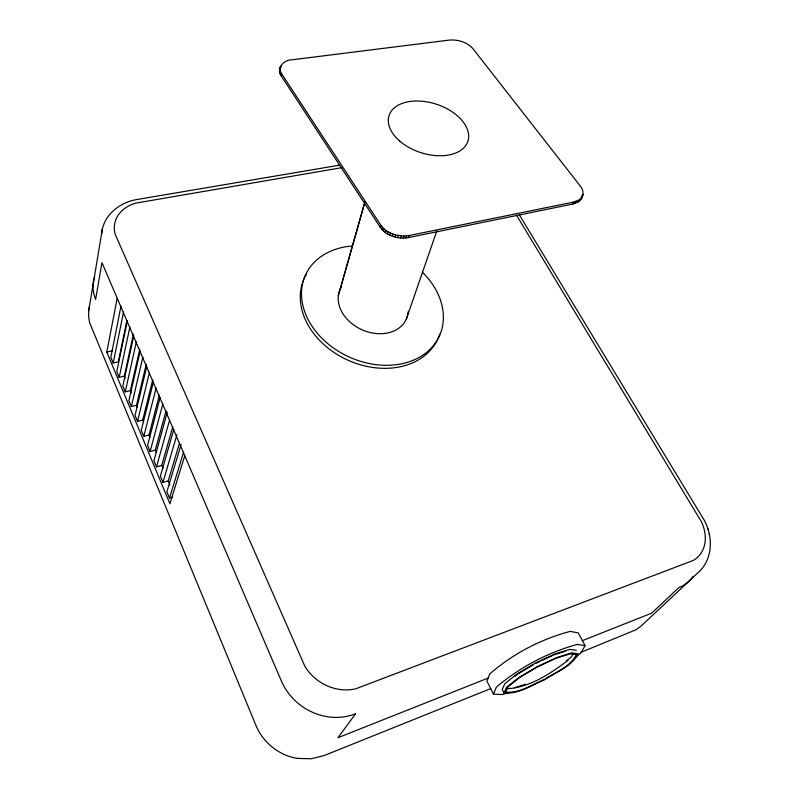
<?xml version="1.0" encoding="UTF-8"?>
<svg xmlns="http://www.w3.org/2000/svg" width="799" height="799" viewBox="0 0 799 799"><rect width="100%" height="100%" fill="white"/><g stroke="black" fill="none" stroke-linecap="round" stroke-linejoin="round"><path stroke-width="1.2" d="M339.465 165.173L137.168 199.49C121.468 201.917 106.247 212.714 102.422 228.724L88.699 310.801L88.639 316.764L89.628 322.676L255.91 725.332C262.981 742.561 279.211 755.694 297.707 758.431M580.983 199.351C583.999 195.346 583.61 189.772 580.324 186.087L473.018 48.779C467.215 42.047 457.687 39.291 449.028 40.13L292.025 59.805C283.965 59.506 276.094 68.315 281.168 75.825L380.304 227.395C386.506 236.065 398.331 239.42 408.539 237.553L572.993 204.005L578.606 201.738L581.722 197.942M582.251 194.826L582.151 196.424L583.02 194.467M279.59 71.111L280.169 67.506M88.699 310.801L89.508 305.987M101.583 233.688L102.422 228.724M184.759 455.75L169.907 503.73L106.796 352.039L117.203 298.227M121.009 306.117L110.841 357.293L113.208 362.986L118.312 361.827L126.871 320.589M280.649 66.087L280.229 68.205L281.028 66.876M279.76 72.639L280.01 68.994M280.279 74.177L280.189 70.522M281.168 75.825L281.598 73.708L280.699 72.07M113.208 362.986L123.535 312.01M127.351 320.888L116.794 371.575L119.191 377.338L124.304 376.139L133.453 334.102M119.191 377.338L129.907 326.851M133.763 335.84L122.816 386.027L125.243 391.85L130.367 390.621L139.785 349.243M125.243 391.85L136.339 341.922M140.234 351.011L128.899 400.629L131.356 406.511L136.499 405.253L146.257 364.304M131.356 406.511L142.851 357.113M146.796 366.312L135.051 415.39L137.538 421.353L142.701 420.054L152.799 379.545M137.538 421.353L149.443 372.474M153.438 381.782L141.273 430.321L143.79 436.344L148.974 435.016L159.351 395.215M143.79 436.344L156.105 388.084M160.14 397.502L147.575 445.423L150.112 451.515L155.306 450.137L166.042 410.806M150.112 451.515L162.856 403.815M167.271 412.164L153.937 460.693L156.504 466.846L161.718 465.437L172.814 426.586M156.504 466.846L169.688 419.735M338.317 295.72L364.853 202.137M340.364 288.679L364.853 202.217M173.802 429.433L160.369 476.134L162.966 482.366L168.199 480.918L179.585 442.806M162.966 482.366L176.929 434.716M181.123 444.484L166.881 491.755L169.508 498.047L172.654 497.158M380.304 227.395L380.923 225.318L281.598 73.708M381.742 229.293L382.361 227.216L380.923 225.318M383.39 230.971L384.019 228.904L382.361 227.216M169.508 498.047L183.57 452.214M385.308 232.529L385.937 230.462L384.019 228.904M387.465 233.937L388.104 231.87L385.937 230.462M389.832 235.176L390.481 233.108L388.104 231.87M392.369 236.214L393.008 234.147L390.481 233.108M395.016 237.033L395.665 234.976L403.855 236.045L409.208 235.505L573.852 202.047L579.475 199.78L582.591 195.985M397.732 237.633L398.381 235.575M400.479 237.992L401.128 235.935M403.195 238.102L403.855 236.045M405.832 237.962L406.501 235.905M408.539 237.553L409.208 235.505M406.361 318.941L436.833 230.881M508.444 692.603L502.671 694.501L493.452 694.131L496.409 687.14C519.74 667.245 547.695 652.633 577.208 644.413L585.098 645.662L580.653 653.242L575.949 656.898M572.993 204.005L573.852 202.047M575.17 203.425L576.039 201.468M577.008 202.676L577.877 200.719M578.606 201.738L579.475 199.78M579.934 200.619L580.803 198.661M503.999 692.973L506.536 687.31L518.631 677.672L537.108 666.706L556.663 657.567L571.694 652.853L578.156 653.742C571.615 666.746 556.274 671.849 544.858 679.619C531.774 684.903 518.721 694.531 503.999 692.973L502.241 689.487L504.758 683.784L516.823 674.116L535.26 663.15L554.806 654.031L569.837 649.367L576.319 650.306M572.923 654.131L571.275 657.018L566.451 660.783M515.035 676.214L516.953 674.686M567.939 660.423C550.381 673.617 529.967 687.34 507.495 688.728M517.912 673.917L533.392 664.708M535.46 663.48L539.834 661.442M542.022 660.413L552.958 655.32M490.706 688.608L324.214 755.534L311.27 758.77L297.348 758.391M580.893 652.354L636.114 629.712L641.018 626.156L697.787 572.893C713.757 559.29 713.447 534.241 702.621 517.572L519.38 214.941M488.459 677.952L337.927 737.727L355.575 713.807A56.749 52.225 38.7 0 1 281.288 680.818L101.942 262.641L95.64 299.275A48.01 37.393 12.3 0 1 94.662 277.053M582.261 640.708L651.734 613.123L678.731 587.674A50.597 38.911 43.3 0 0 693.182 576.229M514.546 687.749L525.223 684.274M554.047 654.81L565.063 651.375M106.796 352.039L112.449 350.781M342.262 167.58L135.76 203.126A39.59 29.803 13.5 0 0 115.146 234.177L304.799 666.136A45.313 41.308 37.8 0 0 355.745 688.808L693.292 560.429A40.28 30.582 42.9 0 0 701.452 521.817L516.504 215.191M393.008 234.147L395.665 234.976M585.098 645.662L578.206 632.868L570.236 631.39C540.733 639.23 512.798 653.832 489.787 673.917L486.951 681.108L493.452 694.131M124.304 376.139L125.213 378.307M130.367 390.621L131.286 392.808M136.499 405.253L137.428 407.47M142.701 420.054L143.64 422.291M148.974 435.016L149.922 437.273M155.306 450.137L156.264 452.434M161.718 465.437L163.006 468.534M168.199 480.918L169.947 485.083M707.694 528.389L707.884 529.068M709.222 533.892L709.442 534.691M408.109 311.85A36.305 27.865 24.5 0 1 364.414 330.766A36.305 27.865 24.5 0 1 341.553 286.561M422.401 272.209A73.588 56.509 24.5 0 1 413.882 359.979A73.588 56.509 24.5 0 1 308.804 320.848A73.588 56.509 24.5 0 1 351.999 245.992M439.7 334.022A73.348 56.449 24.4 0 1 348.104 360.259A73.348 56.449 24.4 0 1 306.367 274.227M508.194 686.641L505.757 692.034C519.779 693.552 532.224 684.353 544.688 679.33C555.555 671.919 570.196 667.075 576.399 654.671L570.226 653.832L555.904 658.336L537.298 667.025L519.73 677.462L508.194 686.641M399.989 141.303A41.468 25.428 18.1 0 0 467.295 142.831A41.468 25.428 18.1 0 0 418.157 101.014A41.468 25.428 18.1 0 0 399.989 141.303"/></g></svg>
